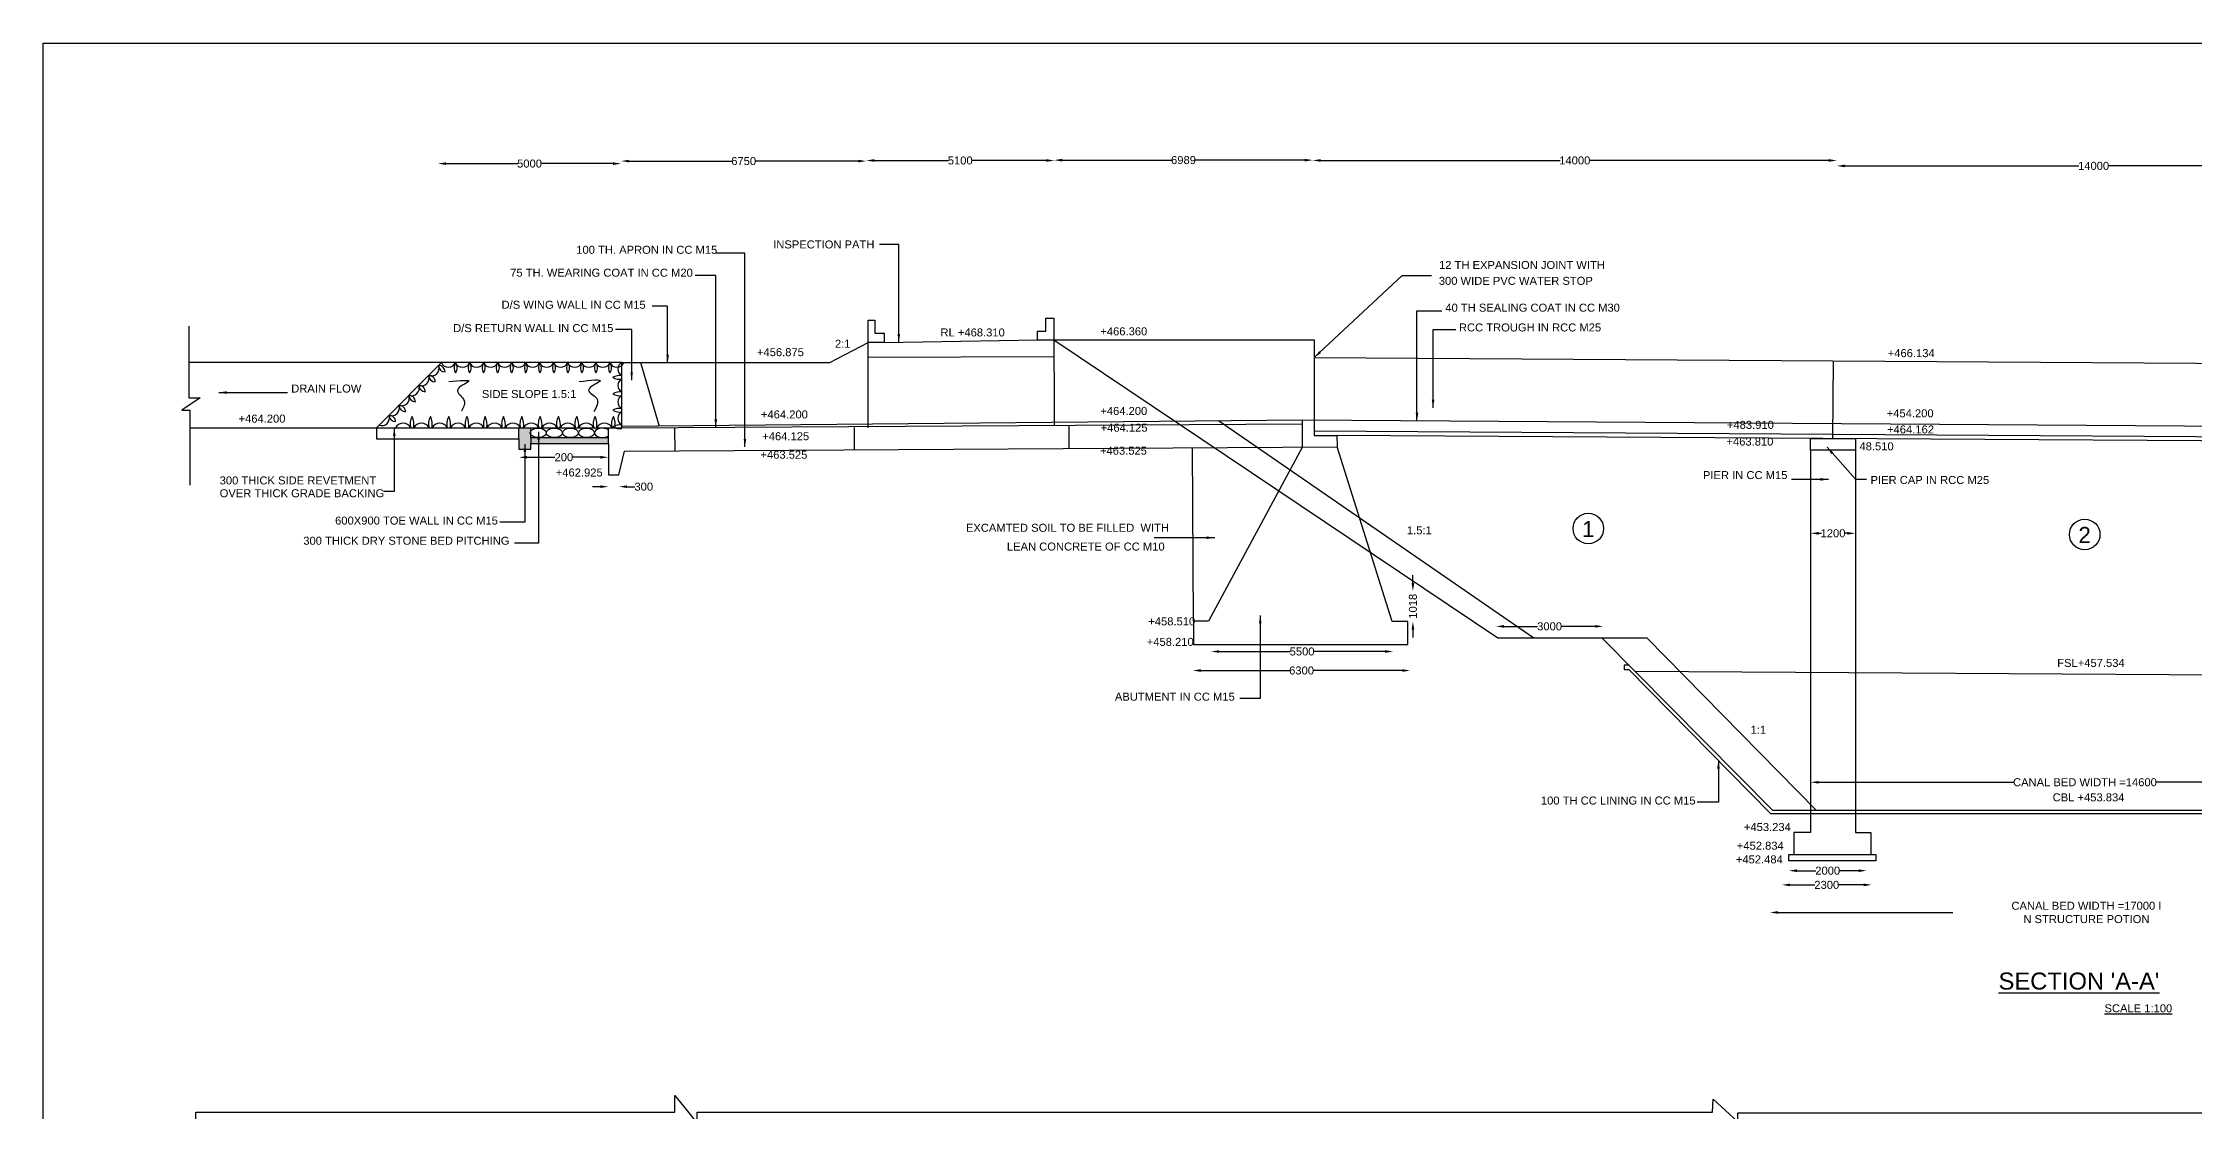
# Model space of a CAD drawing. Header units: millimetres. Extents: x 2429238 to 2656636, y 44384530 to 44544819.
# Drawn here: x 2429238 to 2536800, y 44491374 to 44544819 of the extents above; entities that cross this region are included whole.
import ezdxf

# ---------------------------------------------------------------- set-up
doc = ezdxf.new("R2010")
doc.units = ezdxf.units.MM
doc.header["$MEASUREMENT"] = 0
for name, color, linetype in [('DIMENSION', 7, 'Continuous'), ('DRAWING', 2, 'Continuous'), ('TEXT', 7, 'Continuous')]:
    doc.layers.add(name, color=color, linetype=linetype)
doc.styles.get("Standard").update_dxf_attribs({"font": 'arial.ttf', "height": 400})
doc.dimstyles.get("Standard").update_dxf_attribs({"dimtxt": 400, "dimasz": 400, "dimexe": 0.18, "dimexo": 0.0625, "dimgap": 0.09, "dimtad": 0, "dimdec": 0, "dimzin": 0, "dimdsep": 46, "dimtxsty": 'Standard', "dimcen": 0.09, "dimse1": 1, "dimse2": 1, "dimadec": 0, "dimazin": 0, "dimtfac": 1, "dimtdec": 0, "dimtofl": 0, "dimtmove": 0, "dimatfit": 3, "dimfxl": 1, "dimtolj": 1, "dimtzin": 0, "dimarcsym": 0})

# ---------------------------------------------------------------- blocks, each defined once
blk = doc.blocks.new('*D53')
at = {"layer": 'Defpoints', "color": 0, "transparency": 16777216}
for p in [(2448976, 44538790), (2448976, 44538778), (2458133, 44538778)]:
    blk.add_point(p, dxfattribs=at)
at = {"layer": 'TEXT', "color": 0, "lineweight": -2, "transparency": 16777216}
for p, q in [((2449376, 44538790), (2452958, 44538790)), ((2457733, 44538790), (2454151, 44538790))]:
    blk.add_line(p, q, dxfattribs=at)
at = {"layer": 'TEXT', "color": 0, "transparency": 16777216}
for points in [[(2449376, 44538857), (2449376, 44538723), (2448976, 44538790)], [(2457733, 44538857), (2457733, 44538723), (2458133, 44538790)]]:
    blk.add_solid(points, dxfattribs=at)
at = {"layer": 'TEXT', "color": 0, "transparency": 16777216, "insert": (2453554, 44538790), "char_height": 400, "attachment_point": 5}
blk.add_mtext('\\A1;5000', dxfattribs=at)
blk = doc.blocks.new('*D54')
at = {"layer": 'Defpoints', "color": 0, "transparency": 16777216}
for p in [(2458133, 44538778), (2470383, 44538916), (2470383, 44538778)]:
    blk.add_point(p, dxfattribs=at)
at = {"layer": 'TEXT', "color": 0, "lineweight": -2, "transparency": 16777216}
for p, q in [((2458533, 44538916), (2463660, 44538916)), ((2469983, 44538916), (2464856, 44538916))]:
    blk.add_line(p, q, dxfattribs=at)
at = {"layer": 'TEXT', "color": 0, "transparency": 16777216}
for points in [[(2458533, 44538982), (2458533, 44538849), (2458133, 44538916)], [(2469983, 44538982), (2469983, 44538849), (2470383, 44538916)]]:
    blk.add_solid(points, dxfattribs=at)
at = {"layer": 'TEXT', "color": 0, "transparency": 16777216, "insert": (2464258, 44538916), "char_height": 400, "attachment_point": 5}
blk.add_mtext('\\A1;6750', dxfattribs=at)
blk = doc.blocks.new('*D55')
at = {"layer": 'Defpoints', "color": 0, "transparency": 16777216}
for p in [(2470383, 44538916), (2479781, 44538946), (2479781, 44538916)]:
    blk.add_point(p, dxfattribs=at)
at = {"layer": 'TEXT', "color": 0, "lineweight": -2, "transparency": 16777216}
for p, q in [((2470783, 44538946), (2474486, 44538946)), ((2479381, 44538946), (2475679, 44538946))]:
    blk.add_line(p, q, dxfattribs=at)
at = {"layer": 'TEXT', "color": 0, "transparency": 16777216}
for points in [[(2470783, 44539013), (2470783, 44538880), (2470383, 44538946)], [(2479381, 44539013), (2479381, 44538880), (2479781, 44538946)]]:
    blk.add_solid(points, dxfattribs=at)
at = {"layer": 'TEXT', "color": 0, "transparency": 16777216, "insert": (2475082, 44538946), "char_height": 400, "attachment_point": 5}
blk.add_mtext('\\A1;5100', dxfattribs=at)
blk = doc.blocks.new('*D56')
at = {"layer": 'Defpoints', "color": 0, "transparency": 16777216}
for p in [(2479781, 44538946), (2492702, 44538964), (2492702, 44538946)]:
    blk.add_point(p, dxfattribs=at)
at = {"layer": 'TEXT', "color": 0, "lineweight": -2, "transparency": 16777216}
for p, q in [((2480181, 44538964), (2485643, 44538964)), ((2492302, 44538964), (2486841, 44538964))]:
    blk.add_line(p, q, dxfattribs=at)
at = {"layer": 'TEXT', "color": 0, "transparency": 16777216}
for points in [[(2480181, 44539030), (2480181, 44538897), (2479781, 44538964)], [(2492302, 44539030), (2492302, 44538897), (2492702, 44538964)]]:
    blk.add_solid(points, dxfattribs=at)
at = {"layer": 'TEXT', "color": 0, "transparency": 16777216, "insert": (2486242, 44538964), "char_height": 400, "attachment_point": 5}
blk.add_mtext('\\A1;6989', dxfattribs=at)
blk = doc.blocks.new('*D57')
at = {"layer": 'Defpoints', "color": 0, "transparency": 16777216}
for p in [(2492702, 44538964), (2518899, 44538948), (2518899, 44538766)]:
    blk.add_point(p, dxfattribs=at)
at = {"layer": 'TEXT', "color": 0, "lineweight": -2, "transparency": 16777216}
for p, q in [((2493102, 44538948), (2505068, 44538948)), ((2518499, 44538948), (2506534, 44538948))]:
    blk.add_line(p, q, dxfattribs=at)
at = {"layer": 'TEXT', "color": 0, "transparency": 16777216}
for points in [[(2493102, 44539015), (2493102, 44538882), (2492702, 44538948)], [(2518499, 44539015), (2518499, 44538882), (2518899, 44538948)]]:
    blk.add_solid(points, dxfattribs=at)
at = {"layer": 'TEXT', "color": 0, "transparency": 16777216, "insert": (2505801, 44538948), "char_height": 400, "attachment_point": 5}
blk.add_mtext('\\A1;14000', dxfattribs=at)
blk = doc.blocks.new('*D58')
at = {"layer": 'Defpoints', "color": 0, "transparency": 16777216}
for p in [(2518899, 44538948), (2544567, 44538676), (2544567, 44538676)]:
    blk.add_point(p, dxfattribs=at)
at = {"layer": 'TEXT', "color": 0, "lineweight": -2, "transparency": 16777216}
for p, q in [((2519299, 44538676), (2531000, 44538676)), ((2544167, 44538676), (2532466, 44538676))]:
    blk.add_line(p, q, dxfattribs=at)
at = {"layer": 'TEXT', "color": 0, "transparency": 16777216}
for points in [[(2519299, 44538743), (2519299, 44538610), (2518899, 44538676)], [(2544167, 44538743), (2544167, 44538610), (2544567, 44538676)]]:
    blk.add_solid(points, dxfattribs=at)
at = {"layer": 'TEXT', "color": 0, "transparency": 16777216, "insert": (2531733, 44538676), "char_height": 400, "attachment_point": 5}
blk.add_mtext('\\A1;14000', dxfattribs=at)
blk = doc.blocks.new('*D68')
at = {"layer": 'Defpoints', "color": 0, "transparency": 16777216}
for p in [(2517590, 44507858), (2517590, 44507858), (2545010, 44507858)]:
    blk.add_point(p, dxfattribs=at)
at = {"layer": 'TEXT', "color": 0, "lineweight": -2, "transparency": 16777216}
for p, q in [((2517990, 44507858), (2527732, 44507858)), ((2544610, 44507858), (2534867, 44507858))]:
    blk.add_line(p, q, dxfattribs=at)
at = {"layer": 'TEXT', "color": 0, "transparency": 16777216}
for points in [[(2517990, 44507925), (2517990, 44507792), (2517590, 44507858)], [(2544610, 44507925), (2544610, 44507792), (2545010, 44507858)]]:
    blk.add_solid(points, dxfattribs=at)
at = {"layer": 'TEXT', "color": 0, "transparency": 16777216, "insert": (2531300, 44507858), "char_height": 400, "attachment_point": 5}
blk.add_mtext('\\A1;CANAL BED WIDTH =14600', dxfattribs=at)
blk = doc.blocks.new('*D69')
at = {"layer": 'Defpoints', "color": 0, "transparency": 16777216}
for p in [(2516155, 44502727), (2516155, 44502674), (2520636, 44502674)]:
    blk.add_point(p, dxfattribs=at)
at = {"layer": 'TEXT', "color": 0, "lineweight": -2, "transparency": 16777216}
for p, q in [((2516555, 44502727), (2517796, 44502727)), ((2520236, 44502727), (2518996, 44502727))]:
    blk.add_line(p, q, dxfattribs=at)
at = {"layer": 'TEXT', "color": 0, "transparency": 16777216}
for points in [[(2516555, 44502794), (2516555, 44502661), (2516155, 44502727)], [(2520236, 44502794), (2520236, 44502661), (2520636, 44502727)]]:
    blk.add_solid(points, dxfattribs=at)
at = {"layer": 'TEXT', "color": 0, "transparency": 16777216, "insert": (2518396, 44502727), "char_height": 400, "attachment_point": 5}
blk.add_mtext('\\A1;2300', dxfattribs=at)
blk = doc.blocks.new('*D70')
at = {"layer": 'Defpoints', "color": 0, "transparency": 16777216}
for p in [(2516501, 44503437), (2516501, 44503393), (2520385, 44503393)]:
    blk.add_point(p, dxfattribs=at)
at = {"layer": 'TEXT', "color": 0, "lineweight": -2, "transparency": 16777216}
for p, q in [((2516901, 44503437), (2517843, 44503437)), ((2519985, 44503437), (2519043, 44503437))]:
    blk.add_line(p, q, dxfattribs=at)
at = {"layer": 'TEXT', "color": 0, "transparency": 16777216}
for points in [[(2516901, 44503504), (2516901, 44503371), (2516501, 44503437)], [(2519985, 44503504), (2519985, 44503371), (2520385, 44503437)]]:
    blk.add_solid(points, dxfattribs=at)
at = {"layer": 'TEXT', "color": 0, "transparency": 16777216, "insert": (2518443, 44503437), "char_height": 400, "attachment_point": 5}
blk.add_mtext('\\A1;2000', dxfattribs=at)
blk = doc.blocks.new('*D71')
at = {"layer": 'Defpoints', "color": 0, "transparency": 16777216}
for p in [(2501861, 44515675), (2501861, 44515653), (2507221, 44515675)]:
    blk.add_point(p, dxfattribs=at)
at = {"layer": 'TEXT', "color": 0, "lineweight": -2, "transparency": 16777216}
for p, q in [((2502261, 44515653), (2503945, 44515653)), ((2506821, 44515653), (2505138, 44515653))]:
    blk.add_line(p, q, dxfattribs=at)
at = {"layer": 'TEXT', "color": 0, "transparency": 16777216}
for points in [[(2502261, 44515720), (2502261, 44515586), (2501861, 44515653)], [(2506821, 44515720), (2506821, 44515586), (2507221, 44515653)]]:
    blk.add_solid(points, dxfattribs=at)
at = {"layer": 'TEXT', "color": 0, "transparency": 16777216, "insert": (2504541, 44515653), "char_height": 400, "attachment_point": 5}
blk.add_mtext('\\A1;3000', dxfattribs=at)
blk = doc.blocks.new('*D72')
at = {"layer": 'Defpoints', "color": 0, "transparency": 16777216}
for p in [(2487620, 44514396), (2487620, 44514190), (2496721, 44514190)]:
    blk.add_point(p, dxfattribs=at)
at = {"layer": 'TEXT', "color": 0, "lineweight": -2, "transparency": 16777216}
for p, q in [((2488020, 44514396), (2491574, 44514396)), ((2496321, 44514396), (2492767, 44514396))]:
    blk.add_line(p, q, dxfattribs=at)
at = {"layer": 'TEXT', "color": 0, "transparency": 16777216}
for points in [[(2488020, 44514462), (2488020, 44514329), (2487620, 44514396)], [(2496321, 44514462), (2496321, 44514329), (2496721, 44514396)]]:
    blk.add_solid(points, dxfattribs=at)
at = {"layer": 'TEXT', "color": 0, "transparency": 16777216, "insert": (2492170, 44514396), "char_height": 400, "attachment_point": 5}
blk.add_mtext('\\A1;5500', dxfattribs=at)
blk = doc.blocks.new('*D73')
at = {"layer": 'Defpoints', "color": 0, "transparency": 16777216}
for p in [(2486715, 44513465), (2486715, 44513445), (2497574, 44513465)]:
    blk.add_point(p, dxfattribs=at)
at = {"layer": 'TEXT', "color": 0, "lineweight": -2, "transparency": 16777216}
for p, q in [((2487115, 44513445), (2491547, 44513445)), ((2497174, 44513445), (2492742, 44513445))]:
    blk.add_line(p, q, dxfattribs=at)
at = {"layer": 'TEXT', "color": 0, "transparency": 16777216}
for points in [[(2487115, 44513512), (2487115, 44513379), (2486715, 44513445)], [(2497174, 44513512), (2497174, 44513379), (2497574, 44513445)]]:
    blk.add_solid(points, dxfattribs=at)
at = {"layer": 'TEXT', "color": 0, "transparency": 16777216, "insert": (2492145, 44513445), "char_height": 400, "attachment_point": 5}
blk.add_mtext('\\A1;6300', dxfattribs=at)
blk = doc.blocks.new('*D74')
at = {"layer": 'Defpoints', "color": 0, "transparency": 16777216}
for p in [(2497710, 44517421), (2498480, 44517421), (2497455, 44515894)]:
    blk.add_point(p, dxfattribs=at)
at = {"layer": 'TEXT', "color": 0, "lineweight": -2, "transparency": 16777216}
for p, q in [((2497710, 44517821), (2497710, 44518221)), ((2497710, 44515494), (2497710, 44515094))]:
    blk.add_line(p, q, dxfattribs=at)
at = {"layer": 'TEXT', "color": 0, "transparency": 16777216}
for points in [[(2497643, 44517821), (2497777, 44517821), (2497710, 44517421)], [(2497643, 44515494), (2497777, 44515494), (2497710, 44515894)]]:
    blk.add_solid(points, dxfattribs=at)
at = {"layer": 'TEXT', "color": 0, "transparency": 16777216, "insert": (2497710, 44516658), "char_height": 400, "attachment_point": 5, "rotation": 90}
blk.add_mtext('\\A1;1018', dxfattribs=at)
blk = doc.blocks.new('*D75')
at = {"layer": 'Defpoints', "color": 0, "transparency": 16777216}
for p in [(2457495, 44523224), (2458023, 44523224), (2458023, 44522638)]:
    blk.add_point(p, dxfattribs=at)
at = {"layer": 'TEXT', "color": 0, "lineweight": -2, "transparency": 16777216}
for p, q in [((2457095, 44522638), (2456695, 44522638)), ((2458423, 44522638), (2458823, 44522638))]:
    blk.add_line(p, q, dxfattribs=at)
at = {"layer": 'TEXT', "color": 0, "transparency": 16777216}
for points in [[(2457095, 44522704), (2457095, 44522571), (2457495, 44522638)], [(2458423, 44522704), (2458423, 44522571), (2458023, 44522638)]]:
    blk.add_solid(points, dxfattribs=at)
at = {"layer": 'TEXT', "color": 0, "transparency": 16777216, "insert": (2459264, 44522638), "char_height": 400, "attachment_point": 5}
blk.add_mtext('\\A1;300', dxfattribs=at)
blk = doc.blocks.new('*D76')
at = {"layer": 'Defpoints', "color": 0, "transparency": 16777216}
for p in [(2453025, 44524107), (2453025, 44524013), (2457495, 44524013)]:
    blk.add_point(p, dxfattribs=at)
at = {"layer": 'TEXT', "color": 0, "lineweight": -2, "transparency": 16777216}
for p, q in [((2453425, 44524107), (2454827, 44524107)), ((2457095, 44524107), (2455716, 44524107))]:
    blk.add_line(p, q, dxfattribs=at)
at = {"layer": 'TEXT', "color": 0, "transparency": 16777216}
for points in [[(2453425, 44524173), (2453425, 44524040), (2453025, 44524107)], [(2457095, 44524173), (2457095, 44524040), (2457495, 44524107)]]:
    blk.add_solid(points, dxfattribs=at)
at = {"layer": 'TEXT', "color": 0, "transparency": 16777216, "insert": (2455271, 44524107), "char_height": 400, "attachment_point": 5}
blk.add_mtext('\\A1;200', dxfattribs=at)
blk = doc.blocks.new('*D77')
at = {"layer": 'Defpoints', "color": 0, "transparency": 16777216}
for p in [(2517590, 44520305), (2517590, 44520305), (2519826, 44520305)]:
    blk.add_point(p, dxfattribs=at)
at = {"layer": 'TEXT', "color": 0, "lineweight": -2, "transparency": 16777216}
for p, q in [((2517990, 44520305), (2518130, 44520305)), ((2519426, 44520305), (2519286, 44520305))]:
    blk.add_line(p, q, dxfattribs=at)
at = {"layer": 'TEXT', "color": 0, "transparency": 16777216}
for points in [[(2517990, 44520372), (2517990, 44520239), (2517590, 44520305)], [(2519426, 44520372), (2519426, 44520239), (2519826, 44520305)]]:
    blk.add_solid(points, dxfattribs=at)
at = {"layer": 'TEXT', "color": 0, "transparency": 16777216, "insert": (2518708, 44520305), "char_height": 400, "attachment_point": 5}
blk.add_mtext('\\A1;1200', dxfattribs=at)

msp = doc.modelspace()

# ---------------------------------------------------------------- hatches: boundary and pattern name
at = {"layer": 'DRAWING'}
h = msp.add_hatch(dxfattribs=at)
h.set_pattern_fill('AR-SAND', color=0, scale=20, style=0)
h.set_pattern_definition([(37.5, (0, 0), (-1.259867162, 38.53647538), [0, -30.4, 0, -34, 0, -32.5]), (7.5, (0, 0), (35.395534105, 56.442921305), [0, -16.4, 0, -27.4, 0, -10.5]), (327.5, (-24.6, 0), (62.282837235, 0.11318107), [0, -10, 0, -36, 0, -47]), (317.5, (-24.6, 0), (60.12253209, 17.5535113), [0, -5, 0, -23.6, 0, -27])])
h.paths.add_polyline_path([(2457494.7, 44525076.5), (2453619.8, 44525076.5), (2453619.8, 44524802.2), (2457494.7, 44524802.2)])
edge = h.paths.add_edge_path()
edge.add_line((2453619.8, 44525076.5), (2453619.8, 44525241.3))
edge.add_ellipse((2453991.9, 44525328.2), major_axis=(-401.4, 0), ratio=0.5776889, start_angle=337.975914, end_angle=382.024086, ccw=False)
edge.add_line((2453619.8, 44525415.2), (2453619.8, 44525573.9))
edge.add_line((2453619.8, 44525573.9), (2453020.6, 44525573.9))
edge.add_line((2453020.6, 44525573.9), (2453020.6, 44525037.4))
edge.add_line((2453020.6, 44525037.4), (2453020.6, 44524508))
edge.add_line((2453020.6, 44524508), (2453619.8, 44524508))
edge.add_line((2453619.8, 44524508), (2453619.8, 44524802.2))
edge.add_line((2453619.8, 44524802.2), (2453619.8, 44525076.5))

# ---------------------------------------------------------------- linework, layer by layer
at = {"layer": 'DIMENSION', "color": 0}
for points in [[(2656611.9, 44384530.1), (2429237.6, 44384530.1), (2429237.6, 44544819.4), (2656611.9, 44544819.4)], [(2517590.1, 44525052), (2519825.7, 44525052), (2519825.7, 44524462.3), (2517590.1, 44524462.3)], [(2516493.3, 44504242.9), (2520852.7, 44504242.9), (2520852.7, 44503934.2), (2516493.3, 44503934.2)]]:
    msp.add_lwpolyline(points, close=True, dxfattribs=at)
for points in [[(2468572.7, 44528840.1), (2470484.2, 44529847.3), (2470484.2, 44530957.7), (2470808.8, 44530957.7), (2470808.8, 44530308.5), (2471276, 44530308.5), (2471276, 44529852.6), (2470484.2, 44529847.3)], [(2471276, 44529852.6), (2478942.5, 44529977.3), (2478942.5, 44530408.3), (2479363.4, 44530408.3), (2479363.4, 44531066.7), (2479763.6, 44531066.7), (2479779.5, 44525704.3)], [(2436529.6, 44530657.1), (2436529.6, 44527084.2), (2437087.9, 44527084.2), (2436171.6, 44526470.7), (2436569.8, 44526470.7), (2436569.8, 44522711)], [(2470484.2, 44525573.9), (2470484.2, 44525573.9), (2470484.2, 44529847.3)], [(2478942.5, 44529977.3), (2492780.5, 44529977.3), (2492780.3, 44525313.1)], [(2479766.9, 44529977.3), (2501959, 44515087), (2507148.8, 44515087), (2515689.7, 44506461.8), (2547320.5, 44506461.8), (2555903, 44514795.4), (2561308.3, 44514795.4), (2583271.2, 44529411.2), (2583271.2, 44530486.9), (2583640.1, 44530486.9), (2583640.1, 44529411.2)], [(2436569.8, 44525573.9), (2458164.5, 44525573.9), (2458164.5, 44528840.1), (2436529.6, 44528840.1)], [(2449151.8, 44528840.1), (2445899, 44525573.9)], [(2458164.5, 44528840.1), (2468572.7, 44528840.1)], [(2459094.5, 44528840.1), (2460040.3, 44525655.6)], [(2470484.2, 44529111), (2479769.3, 44529138.6)], [(2492780.5, 44529091.8), (2570572.8, 44528600.9)], [(2518699.6, 44525045.1), (2518724.1, 44528928.1)], [(2445899, 44525573.9), (2445899, 44525037.4), (2453020.6, 44525037.4), (2453020.6, 44525573.9)], [(2453020.6, 44525037.4), (2453020.6, 44524508), (2453619.8, 44524508), (2453619.8, 44524802.2), (2457494.7, 44524802.2), (2457494.7, 44525573.9)], [(2458164.5, 44525667.9), (2492190.5, 44525978.4)], [(2458164.5, 44525573.9), (2492190.5, 44525779.2)], [(2460807.1, 44525554), (2460814.2, 44524428.5)], [(2469780, 44525591.8), (2469787, 44524485)], [(2480508.1, 44525708.7), (2480515.4, 44524552.7)], [(2487998.7, 44525940.2), (2503758.1, 44515087)], [(2492190.5, 44524626.2), (2492190.5, 44525978.4)], [(2492190.5, 44525978.4), (2570572.8, 44525448.4)], [(2492780.3, 44525424.7), (2570572.8, 44524922.6)], [(2457494.7, 44525076.5), (2453619.8, 44525076.5), (2453619.8, 44524802.2)], [(2457494.7, 44524802.2), (2457494.7, 44523224.4), (2458023.3, 44523224.4), (2458307, 44524412.7), (2493915.6, 44524637.1)], [(2486749.6, 44515917.5), (2486694.9, 44524591.6)], [(2492190.5, 44524637.1), (2487490.8, 44515917.5), (2486749.6, 44515917.5), (2486749.6, 44514748.7), (2497455.3, 44514748.7), (2497455.3, 44515894.5), (2496675.4, 44515894.5), (2493915.6, 44524637.1)], [(2492780.3, 44525313.1), (2492780.3, 44525200.1), (2493913.3, 44525200.1), (2493916.9, 44524637.1)], [(2569492.9, 44524727.4), (2493913.3, 44525200.1)], [(2517590.1, 44524462.3), (2517590.1, 44505338.8), (2516746.2, 44505338.8), (2516746.2, 44504242.9)], [(2519825.7, 44524462.3), (2519825.7, 44505338.8), (2520597.9, 44505338.8), (2520597.9, 44504242.9)], [(2507148.8, 44515087), (2509398.5, 44515087), (2517871, 44506461.8)], [(2508512.4, 44513709.9), (2508263.5, 44513709.9), (2508263.5, 44513494.7), (2508501.6, 44513494.7), (2515587.3, 44506302.8), (2547424.1, 44506302.8), (2554521, 44513219.6), (2554759.4, 44513219.6), (2554759.4, 44513406.6), (2554471.3, 44513405.2)], [(2508813.3, 44513406), (2554195.5, 44513137.5)], [(2437041.1, 44448738), (2437041.1, 44458316), (2436128.5, 44458316), (2437751.7, 44459519.3), (2436820.3, 44459519.3), (2436820.3, 44470356), (2436105.7, 44470356), (2437725.6, 44471621.9), (2436798.2, 44471621.9), (2436798.2, 44482788.9), (2436130.6, 44482788.9), (2437770, 44484073.4), (2436875.7, 44484073.4), (2436875.7, 44491358.1), (2460811.2, 44491358.1), (2460811.2, 44492196.8), (2461940.3, 44490809.7), (2461940.3, 44491358.1), (2512685.9, 44491358.1), (2512722.2, 44492007.1), (2513955.4, 44490883.5), (2513955.4, 44491336.6), (2565820.7, 44491336.6)]]:
    msp.add_lwpolyline(points, dxfattribs=at)
for centre in [(2506476.8, 44520542.9), (2531288.9, 44520250.2)]:
    msp.add_circle(centre, 763.5, dxfattribs=at)
at = {"layer": 'DRAWING', "color": 0}
msp.add_lwpolyline([(2453619.8, 44525076.5), (2453619.8, 44525573.9)], dxfattribs=at)
for centre, radius, start, end in [((2448643.9, 44528560.4), 386.5, 249.980376, 20.254795), ((2449012.5, 44528370.8), 323.4, 0.673958, 91.06357), ((2449340, 44528708.4), 333.8, 182.440436, 269.297093), ((2449502.6, 44528984.4), 379.2, 202.352947, 337.647053), ((2450335.1, 44528581.7), 546.7, 151.786423, 208.213577), ((2449516.3, 44528581.7), 424.7, 322.518744, 37.481256), ((2450204.1, 44528984.4), 379.2, 202.352947, 337.647053), ((2451036.6, 44528581.7), 546.7, 151.786423, 208.213577), ((2450217.8, 44528581.7), 424.7, 322.518744, 37.481256), ((2450905.6, 44528984.4), 379.2, 202.352947, 337.647053), ((2451738.1, 44528581.7), 546.7, 151.786423, 208.213577), ((2450919.3, 44528581.7), 424.7, 322.518744, 37.481256), ((2451607.1, 44528984.4), 379.2, 202.352947, 337.647053), ((2452439.5, 44528581.7), 546.7, 151.786423, 208.213577), ((2451620.7, 44528581.7), 424.7, 322.518744, 37.481256), ((2452308.5, 44528984.4), 379.2, 202.352947, 337.647053), ((2453141, 44528581.7), 546.7, 151.786423, 208.213577), ((2452322.2, 44528581.7), 424.7, 322.518744, 37.481256), ((2453010, 44528984.4), 379.2, 202.352947, 337.647053), ((2453842.5, 44528581.7), 546.7, 151.786423, 208.213577), ((2453023.7, 44528581.7), 424.7, 322.518744, 37.481256), ((2453711.5, 44528984.4), 379.2, 202.352947, 337.647053), ((2454544, 44528581.7), 546.7, 151.786423, 208.213577), ((2453725.2, 44528581.7), 424.7, 322.518744, 37.481256), ((2454413, 44528984.4), 379.2, 202.352947, 337.647053), ((2455245.5, 44528581.7), 546.7, 151.786423, 208.213577), ((2454426.7, 44528581.7), 424.7, 322.518744, 37.481256), ((2455114.5, 44528984.4), 379.2, 202.352947, 337.647053), ((2455947, 44528581.7), 546.7, 151.786423, 208.213577), ((2455128.2, 44528581.7), 424.7, 322.518744, 37.481256), ((2455816, 44528984.4), 379.2, 202.352947, 337.647053), ((2456648.5, 44528581.7), 546.7, 151.786423, 208.213577), ((2455829.7, 44528581.7), 424.7, 322.518744, 37.481256), ((2456517.5, 44528984.4), 379.2, 202.352947, 337.647053), ((2457350, 44528581.7), 546.7, 151.786423, 208.213577), ((2456531.2, 44528581.7), 424.7, 322.518744, 37.481256), ((2457219, 44528984.4), 379.2, 202.352947, 337.647053), ((2458051.5, 44528581.7), 546.7, 151.786423, 208.213577), ((2457232.7, 44528581.7), 424.7, 322.518744, 37.481256), ((2457920.5, 44528984.4), 379.2, 202.352947, 337.647053), ((2458318.3, 44528519.2), 355.9, 115.608517, 244.391483), ((2447654, 44527566.4), 386.5, 249.980376, 20.254795), ((2448148.9, 44528063.4), 386.5, 249.980376, 20.254795), ((2448022.6, 44527376.8), 323.4, 0.673958, 91.06357), ((2448350.1, 44527714.4), 333.8, 182.440436, 269.297093), ((2448517.5, 44527873.8), 323.4, 0.673958, 91.06357), ((2448845.1, 44528211.4), 333.8, 182.440436, 269.297093), ((2458093.7, 44527377), 824.2, 85.073367, 117.594135), ((2458052.6, 44528632.8), 626.1, 237.03904, 280.293458), ((2458318.3, 44527695.8), 355.9, 115.608517, 244.391483), ((2446664.1, 44526572.5), 386.5, 249.980376, 20.254795), ((2447159, 44527069.4), 386.5, 249.980376, 20.254795), ((2447032.7, 44526382.9), 323.4, 0.673958, 91.06357), ((2447360.2, 44526720.5), 333.8, 182.440436, 269.297093), ((2447527.7, 44526879.9), 323.4, 0.673958, 91.06357), ((2447855.2, 44527217.5), 333.8, 182.440436, 269.297093), ((2458093.7, 44526553.7), 824.2, 85.073367, 117.594135), ((2458052.6, 44527809.5), 626.1, 237.03904, 280.293458), ((2458093.7, 44525730.3), 824.2, 85.073367, 117.594135), ((2458052.6, 44526986.1), 626.1, 237.03904, 280.293458), ((2458318.3, 44526872.4), 355.9, 115.608517, 244.391483), ((2446169.2, 44526075.5), 386.5, 249.980376, 20.254795), ((2446537.8, 44525885.9), 323.4, 0.673958, 91.06357), ((2446865.3, 44526223.5), 333.8, 182.440436, 269.297093), ((2447235.5, 44525383), 427.2, 26.543938, 153.456062), ((2448318, 44525785.7), 731.8, 150.01795, 196.828883), ((2446721.3, 44525716.6), 1056.5, 352.237296, 24.304457), ((2448150.3, 44525383), 427.2, 26.543938, 153.456062), ((2449232.8, 44525785.7), 731.8, 150.01795, 196.828883), ((2447636.1, 44525716.6), 1056.5, 352.237296, 24.304457), ((2449065.1, 44525383), 427.2, 26.543938, 153.456062), ((2450147.7, 44525785.7), 731.8, 150.01795, 196.828883), ((2448551, 44525716.6), 1056.5, 352.237296, 24.304457), ((2449979.9, 44525383), 427.2, 26.543938, 153.456062), ((2451062.5, 44525785.7), 731.8, 150.01795, 196.828883), ((2449465.8, 44525716.6), 1056.5, 352.237296, 24.304457), ((2450894.7, 44525383), 427.2, 26.543938, 153.456062), ((2451977.3, 44525785.7), 731.8, 150.01795, 196.828883), ((2450380.6, 44525716.6), 1056.5, 352.237296, 24.304457), ((2451809.5, 44525383), 427.2, 26.543938, 153.456062), ((2452892.1, 44525785.7), 731.8, 150.01795, 196.828883), ((2451295.4, 44525716.6), 1056.5, 352.237296, 24.304457), ((2452724.4, 44525383), 427.2, 26.543938, 153.456062), ((2453806.9, 44525785.7), 731.8, 150.01795, 196.828883), ((2452210.2, 44525716.6), 1056.5, 352.237296, 24.304457), ((2453639.2, 44525383), 427.2, 26.543938, 153.456062), ((2454721.7, 44525785.7), 731.8, 150.01795, 196.828883), ((2453125, 44525716.6), 1056.5, 352.237296, 24.304457), ((2454554, 44525383), 427.2, 26.543938, 153.456062), ((2455636.5, 44525785.7), 731.8, 150.01795, 196.828883), ((2454039.8, 44525716.6), 1056.5, 352.237296, 24.304457), ((2455468.8, 44525383), 427.2, 26.543938, 153.456062), ((2456551.4, 44525785.7), 731.8, 150.01795, 196.828883), ((2454954.7, 44525716.6), 1056.5, 352.237296, 24.304457), ((2456383.6, 44525383), 427.2, 26.543938, 153.456062), ((2457466.2, 44525785.7), 731.8, 150.01795, 196.828883), ((2455869.5, 44525716.6), 1056.5, 352.237296, 24.304457), ((2457298.4, 44525383), 427.2, 26.543938, 153.456062), ((2458381, 44525785.7), 731.8, 150.01795, 196.828883), ((2458093.7, 44524906.9), 824.2, 85.073367, 117.594135), ((2458052.6, 44526162.7), 626.1, 237.03904, 280.293458), ((2456784.3, 44525716.6), 1056.5, 352.237296, 24.304457), ((2458318.3, 44526049.1), 355.9, 115.608517, 244.391483)]:
    msp.add_arc(centre, radius, start, end, dxfattribs=at)
for centre in [(2453991.9, 44525328.2), (2454794.8, 44525328.2), (2455597.7, 44525328.2), (2456400.5, 44525328.2)]:
    msp.add_ellipse(centre, major_axis=(-401.4, 0), ratio=0.5776889, dxfattribs=at)
msp.add_ellipse((2457203.4, 44525328.2), major_axis=(-401.4, 0), ratio=0.5776889, start_param=3.90029778, end_param=8.66607283, dxfattribs=at)
for points in [[(2449520.4, 44527890.2), (2450508.6, 44527890.2), (2449956.1, 44527471.1), (2450286.8, 44526935.1), (2450149.7, 44526419.3)], [(2456040.5, 44527889), (2457058, 44527904.2), (2456508.6, 44527462), (2456910.5, 44527045.2), (2456768, 44526384.4)]]:
    msp.add_spline(points, degree=3, dxfattribs=at)
at = {"layer": 'TEXT', "color": 0, "transparency": 16777216}
msp.add_line((2515955.6, 44501349.1), (2524696.8, 44501349.1), dxfattribs=at)
msp.add_solid([(2515955.6, 44501415.8), (2515955.6, 44501282.4), (2515555.6, 44501349.1)], dxfattribs=at)

# ---------------------------------------------------------------- texts
at = {"layer": 'DIMENSION', "color": 0}
for s, height, p in [('100 TH. APRON IN CC M15 ', 400, (2455891.8, 44534281.5)), ('INSPECTION PATH', 400, (2465733, 44534548.7)), ('75 TH. WEARING COAT IN CC M20 ', 400, (2452587.7, 44533136.1)), ('300 WIDE PVC WATER STOP', 400, (2499004.5, 44532728.8)), ('12 TH EXPANSION JOINT WITH', 400, (2499015.5, 44533521.7)), ('D/S WING WALL IN CC M15 ', 400, (2452155.9, 44531533.3)), ('D/S RETURN WALL IN CC M15', 400, (2449735.9, 44530366.2)), ('40 TH SEALING COAT IN CC M30', 400, (2499330.8, 44531387.4)), ('RCC TROUGH IN RCC M25', 400, (2500009.7, 44530399.3)), ('2:1', 400, (2468822.6, 44529585.7)), ('RL +468.310', 400, (2474094.9, 44530149.2)), ('+466.360', 400, (2482085.2, 44530204.1)), ('+456.875', 400, (2464922.7, 44529162.5)), ('+466.134', 400, (2521443.1, 44529114.5)), ('DRAIN FLOW', 400, (2441642.5, 44527343.7)), ('SIDE SLOPE 1.5:1', 400, (2451173.9, 44527071.7)), ('+464.200', 400, (2465121.8, 44526049.8)), ('+464.200', 400, (2482084.8, 44526223.6)), ('+454.200', 400, (2521390.8, 44526106.2)), ('+464.200', 400, (2439009, 44525840.4)), ('+464.125', 400, (2482100.5, 44525388.4)), ('+483.910', 400, (2513404.4, 44525528.5)), ('+464.162', 400, (2521409, 44525299.6)), ('+463.525', 400, (2465096.1, 44524035.4)), ('+464.125', 400, (2465186, 44524959.2)), ('+463.525', 400, (2482069, 44524238.1)), ('+463.810', 400, (2513381.1, 44524692.9)), ('48.510', 400, (2520030.9, 44524455.9)), ('+462.925', 400, (2454864.7, 44523146.2)), ('PIER IN CC M15', 400, (2512206.6, 44523017.1)), ('300 THICK SIDE REVETMENT ', 400, (2438066.9, 44522751.1)), ('OVER THICK GRADE BACKING ', 400, (2438066.9, 44522108.5)), ('PIER CAP IN RCC M25', 400, (2520584.7, 44522771.4)), ('600X900 TOE WALL IN CC M15 ', 400, (2443837.2, 44520742.7)), ('300 THICK DRY STONE BED PITCHING', 400, (2442246.1, 44519734.8)), ('EXCAMTED SOIL TO BE FILLED  WITH', 400, (2475367, 44520382.8)), ('1.5:1', 400, (2497409.2, 44520254.9)), ('1', 800, (2506162.2, 44520116.4)), ('2', 800, (2530974.3, 44519823.6)), ('LEAN CONCRETE OF CC M10', 400, (2477415, 44519444)), ('+458.510', 400, (2484481.8, 44515703.7)), ('+458.210', 400, (2484406.3, 44514679.3)), ('FSL+457.534', 400, (2529915.2, 44513625.5)), ('ABUTMENT IN CC M15', 400, (2482813.4, 44511937.7)), ('1:1', 400, (2514587.9, 44510282.7)), ('100 TH CC LINING IN CC M15', 400, (2504108, 44506744.7)), ('CBL +453.834', 400, (2529687.4, 44506905.1)), ('+453.234', 400, (2514253.7, 44505420.2)), ('+452.484', 400, (2513852, 44503803.4)), ('+452.834', 400, (2513899.3, 44504487.9)), ("%%USECTION 'A-A'", 850, (2526980.6, 44497495.5)), ('%%USCALE 1:100', 400, (2532278.9, 44496356.6))]:
    msp.add_text(s, height=height, dxfattribs=at).set_placement(p)
at = {"layer": 'TEXT', "color": 0, "transparency": 16777216, "insert": (2531375, 44501349.1), "char_height": 400, "attachment_point": 5}
msp.add_mtext('\\A1;CANAL BED WIDTH =17000 I\\PN STRUCTURE POTION', dxfattribs=at)

# ---------------------------------------------------------------- dimensions: what is measured, and where the dimension line sits
at = {"layer": 'TEXT', "color": 0}
for base, p1, p2, text, picture, middle in [((2448975.6, 44538789.9), (2458132.8, 44538777.9), (2448975.6, 44538777.9), '5000', '*D53', (2453554.2, 44538789.9)), ((2470383.4, 44538915.6), (2458132.8, 44538777.9), (2470383.4, 44538777.9), '6750', '*D54', (2464258.1, 44538915.6)), ((2479781.4, 44538946.3), (2470383.4, 44538915.6), (2479781.4, 44538915.6), '5100', '*D55', (2475082.4, 44538946.3)), ((2492702.3, 44538963.6), (2479781.4, 44538946.3), (2492702.3, 44538946.3), '6989', '*D56', (2486241.9, 44538963.6)), ((2518899.5, 44538948.2), (2492702.3, 44538963.6), (2518899.5, 44538766.1), '14000', '*D57', (2505800.9, 44538948.2)), ((2544566.8, 44538676.2), (2518899.5, 44538948.2), (2544566.8, 44538676.2), '14000', '*D58', (2531733.1, 44538676.2)), ((2458023.3, 44522637.8), (2457494.7, 44523224.4), (2458023.3, 44523224.4), '300', '*D75', (2459264.4, 44522637.8)), ((2517590.1, 44520305.4), (2519825.7, 44520305.4), (2517590.1, 44520305.4), '1200', '*D77', (2518707.9, 44520305.4)), ((2501861.4, 44515653), (2507221.3, 44515675.2), (2501861.4, 44515675.2), '3000', '*D71', (2504541.3, 44515653)), ((2487620.2, 44514395.6), (2496720.5, 44514189.9), (2487620.2, 44514189.9), '5500', '*D72', (2492170.4, 44514395.6)), ((2486715.4, 44513445.3), (2497573.7, 44513465.1), (2486715.4, 44513465.1), '6300', '*D73', (2492144.5, 44513445.3)), ((2517590.1, 44507858.5), (2545009.5, 44507858.5), (2517590.1, 44507858.5), 'CANAL BED WIDTH =14600', '*D68', (2531299.8, 44507858.5)), ((2516154.9, 44502727.2), (2520636.4, 44502674.1), (2516154.9, 44502674.1), '2300', '*D69', (2518395.6, 44502727.2)), ((2516501.4, 44503437.3), (2520384.6, 44503393), (2516501.4, 44503393), '2000', '*D70', (2518443, 44503437.3))]:
    dim = msp.add_linear_dim(base=base, p1=p1, p2=p2, text=text, dimstyle='Standard', dxfattribs=at)
    dim.commit()
    dim.dimension.update_dxf_attribs({"geometry": picture, "text_midpoint": middle})
dim = msp.add_linear_dim(base=(2453025.1, 44524106.7), p1=(2457494.7, 44524013.3), p2=(2453025.1, 44524013.3), text='200', dimstyle='Standard', dxfattribs=at)
dim.commit()
dim.dimension.update_dxf_attribs({"geometry": '*D76', "text_midpoint": (2455271.3, 44524106.7), "dimtype": 160})
dim = msp.add_linear_dim(base=(2497710.1, 44517421.4), p1=(2497455.3, 44515894.5), p2=(2498479.9, 44517421.4), angle=90, text='1018', dimstyle='Standard', dxfattribs=at)
dim.commit()
dim.dimension.update_dxf_attribs({"geometry": '*D74', "text_midpoint": (2497710.1, 44516658)})

# ---------------------------------------------------------------- leaders
at = {"layer": 'DIMENSION', "color": 0}
for points in [[(2464321.3, 44524627.2), (2464321.3, 44534307.3), (2462849.5, 44534307.3)], [(2472013.8, 44529864.6), (2472013.8, 44534750.2), (2471047.7, 44534750.2)], [(2462863.2, 44525602.2), (2462863.2, 44533196.5), (2461833.3, 44533196.5)], [(2492780.5, 44529091.8), (2497169.5, 44533193.1), (2498645.8, 44533193.1)], [(2460458.8, 44528840.1), (2460458.8, 44531668), (2459690.1, 44531668)], [(2497913.7, 44525939.7), (2497913.7, 44531430.9), (2499160.8, 44531430.9)], [(2458659.7, 44527959.4), (2458659.7, 44530491.7), (2457858.3, 44530491.7)], [(2498716.4, 44526586.5), (2498716.4, 44530495), (2499863, 44530495)], [(2438017.9, 44527343.7), (2441457.5, 44527343.7)], [(2446794, 44525573.9), (2446794, 44522400.2), (2446261.7, 44522400.2)], [(2454009.3, 44525383.8), (2454009.3, 44519812.8), (2452799, 44519812.8)], [(2453320.3, 44524768.1), (2453320.3, 44520855.3), (2452077.5, 44520855.3)], [(2518410.7, 44524609.1), (2519825.7, 44523005.1), (2520375.5, 44523005.1)], [(2518480.9, 44523003.3), (2516625.7, 44523003.3)], [(2487804.3, 44520085.9), (2484771.4, 44520085.9)], [(2490078.2, 44516204.8), (2490078.2, 44512041.1), (2489056.4, 44512041.1)], [(2512983, 44508946.1), (2512983, 44506867.6), (2511916, 44506867.6)]]:
    msp.add_leader(points, dimstyle='Standard', override={"dimgap": 0.09, "dimtad": 0}, dxfattribs=at)

doc.saveas('drawing.dxf')
